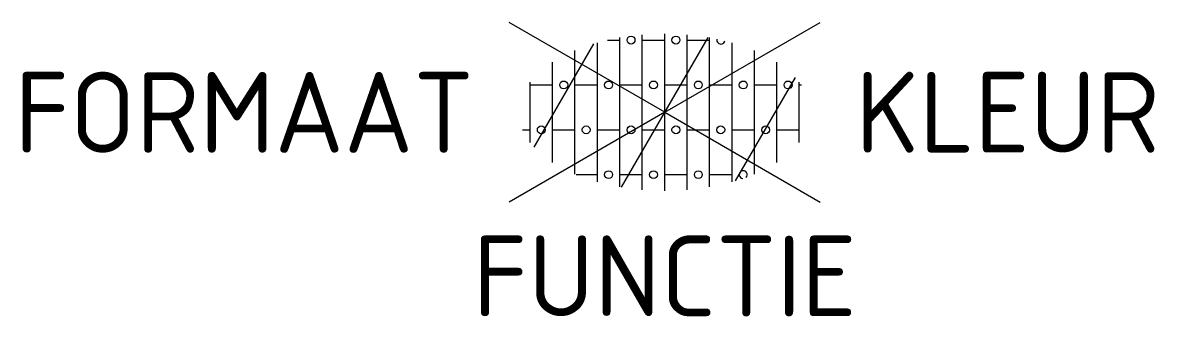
# Model space of a CAD drawing. Header units: metres. Extents: x -14.3 to 10.9, y -4.5 to 2.
import ezdxf
from ezdxf.enums import TextEntityAlignment as Align

# ---------------------------------------------------------------- set-up
doc = ezdxf.new("R2010")
doc.units = ezdxf.units.M
doc.styles.add('NLCS-ISO', font='NLCS-ISO.ttf')

msp = doc.modelspace()

# ---------------------------------------------------------------- linework, layer by layer
for p, q in [((0, 0), (-3.464, 2)), ((0, 0), (3.464, 2)), ((-2.912, -0.777), (-1.581, 1.529)), ((-1.5, -1.552), (-1.5, 1.552)), ((-1.274, 1.61), (-1, 1.61)), ((-1, -1.665), (-1, 1.665)), ((-0.965, -1.671), (0.965, 1.671)), ((-0.5, -1.729), (-0.5, 1.729)), ((-0.5, 1.61), (0, 1.61)), ((0, -1.75), (0, 1.75)), ((0.5, -1.729), (0.5, 1.729)), ((0.5, 1.61), (1, 1.61)), ((1, -1.665), (1, 1.665)), ((1.5, -1.552), (1.5, 1.552)), ((-2, -1.379), (-2, 1.379)), ((2, -1.379), (2, 1.379)), ((-2.5, -1.118), (-2.5, 1.118)), ((2.5, -1.118), (2.5, 1.118)), ((1.581, -1.529), (2.912, 0.777)), ((-3, -0.673), (-3, 0.673)), ((-3, 0.61), (-2.5, 0.61)), ((-2, 0.61), (-1.5, 0.61)), ((-1, 0.61), (-0.5, 0.61)), ((0, 0.61), (0.5, 0.61)), ((1, 0.61), (1.5, 0.61)), ((2, 0.61), (2.5, 0.61)), ((3, -0.673), (3, 0.673)), ((3, 0.61), (3.046, 0.61)), ((0, 0), (-3.464, -2)), ((0, 0), (3.464, -2)), ((-3.168, -0.39), (-3, -0.39)), ((-2.5, -0.39), (-2, -0.39)), ((-1.5, -0.39), (-1, -0.39)), ((-0.5, -0.39), (0, -0.39)), ((0.5, -0.39), (1, -0.39)), ((1.5, -0.39), (2, -0.39)), ((2.5, -0.39), (3, -0.39)), ((-1.974, -1.39), (-1.5, -1.39)), ((-1, -1.39), (-0.5, -1.39)), ((0, -1.39), (0.5, -1.39)), ((1, -1.39), (1.5, -1.39))]:
    msp.add_line(p, q)
for centre in [(-0.75, 1.61), (0.25, 1.61), (-2.25, 0.61), (-1.25, 0.61), (-0.25, 0.61), (0.75, 0.61), (1.75, 0.61), (2.75, 0.61), (-2.75, -0.39), (-1.75, -0.39), (-0.75, -0.39), (0.25, -0.39), (1.25, -0.39), (2.25, -0.39), (-1.25, -1.39), (-0.25, -1.39), (0.75, -1.39)]:
    msp.add_circle(centre, 0.0881)
for centre, start, end in [((1.25, 1.61), 164.3767, 350.2977), ((1.75, -1.39), 314.6023, 264.1323)]:
    msp.add_arc(centre, 0.0881, start, end)

# ---------------------------------------------------------------- texts
at = {"style": 'NLCS-ISO'}
msp.add_attdef('FORMAAT', text='WF', height=1.8, dxfattribs=at).set_placement((-4.25, 0), align=Align.MIDDLE_RIGHT)
msp.add_attdef('KLEUR', text='G', height=1.8, dxfattribs=at).set_placement((4.25, 0), align=Align.MIDDLE_LEFT)
at = {"style": 'NLCS-ISO', "flags": 1}
msp.add_attdef('FUNCTIE', text='', height=1.8, dxfattribs=at).set_placement((0, -2.75), align=Align.TOP_CENTER)

doc.saveas('drawing.dxf')
